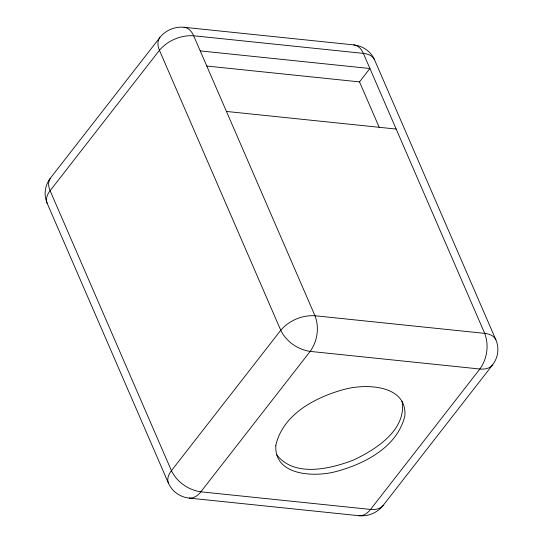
<?xml version="1.0" encoding="UTF-8"?>
<svg xmlns="http://www.w3.org/2000/svg" width="543" height="543" viewBox="0 0 543 543"><rect width="100%" height="100%" fill="white"/><g stroke="black" fill="none" stroke-linecap="round" stroke-linejoin="round"><path stroke-width="0.81" d="M50.255 178.342C47.723 181.993 48.402 186.86 50.105 190.708L171.432 470.693C176.875 481.987 188.489 490.085 200.849 491.815L370.55 509.429C375.003 509.904 380.195 509.158 383.148 505.445L492.474 365.025A26.302 25.243 -17.7 0 0 495.881 339.823L374.555 59.839C372.641 55.562 367.72 53.818 363.369 53.384L193.661 35.77C180.907 34.956 167.692 40.515 159.432 50.289L50.105 190.708C47.417 194.116 45.307 198.881 47.119 203.17L168.445 483.161A26.302 25.243 -17.7 0 0 189.242 498.094L358.943 515.707C363.661 516.155 367.821 512.972 370.55 509.429L479.876 369.009C487.152 358.95 489.195 344.988 484.695 333.375L363.369 53.384C361.672 49.352 358.373 45.388 353.758 44.906L184.057 27.293A26.302 25.243 -17.7 0 0 159.852 37.555L50.526 177.975A26.302 25.243 -17.7 0 0 47.119 203.17M159.852 37.555C157.015 41.207 157.66 46.318 159.432 50.289L280.765 330.273C286.209 341.567 297.815 349.665 310.175 351.396L479.876 369.009C484.329 369.491 489.521 368.738 492.474 365.025M206.781 66.042L359.514 81.891L369.926 68.52L200.218 50.906M189.242 498.094C193.96 498.542 198.114 495.365 200.849 491.815L310.175 351.396C317.445 341.337 319.494 327.375 314.994 315.761L193.661 35.77C191.964 31.745 188.665 27.774 184.057 27.293M226.451 111.444L396.159 129.058M276.509 454.505C294.15 477.786 330.354 468.887 353.249 460.145C375.274 449.862 406.938 430.008 402.03 401.27M495.881 339.823C493.974 335.547 489.046 333.802 484.695 333.375L314.994 315.761C302.234 314.94 289.025 320.506 280.765 330.273L171.432 470.693C168.744 474.107 166.633 478.865 168.445 483.161M359.514 81.891L379.19 127.293M353.758 44.906A26.302 25.243 -17.7 0 1 374.555 59.839M383.148 505.445A26.302 25.243 -17.7 0 1 358.943 515.707M275.83 445.287C273.957 476.001 314.587 477.222 335.635 471.65C364.394 464.068 397.761 446.984 404.895 415.531C406.768 384.824 366.138 383.602 345.09 389.175C316.331 396.75 282.964 413.834 275.83 445.287"/></g></svg>
